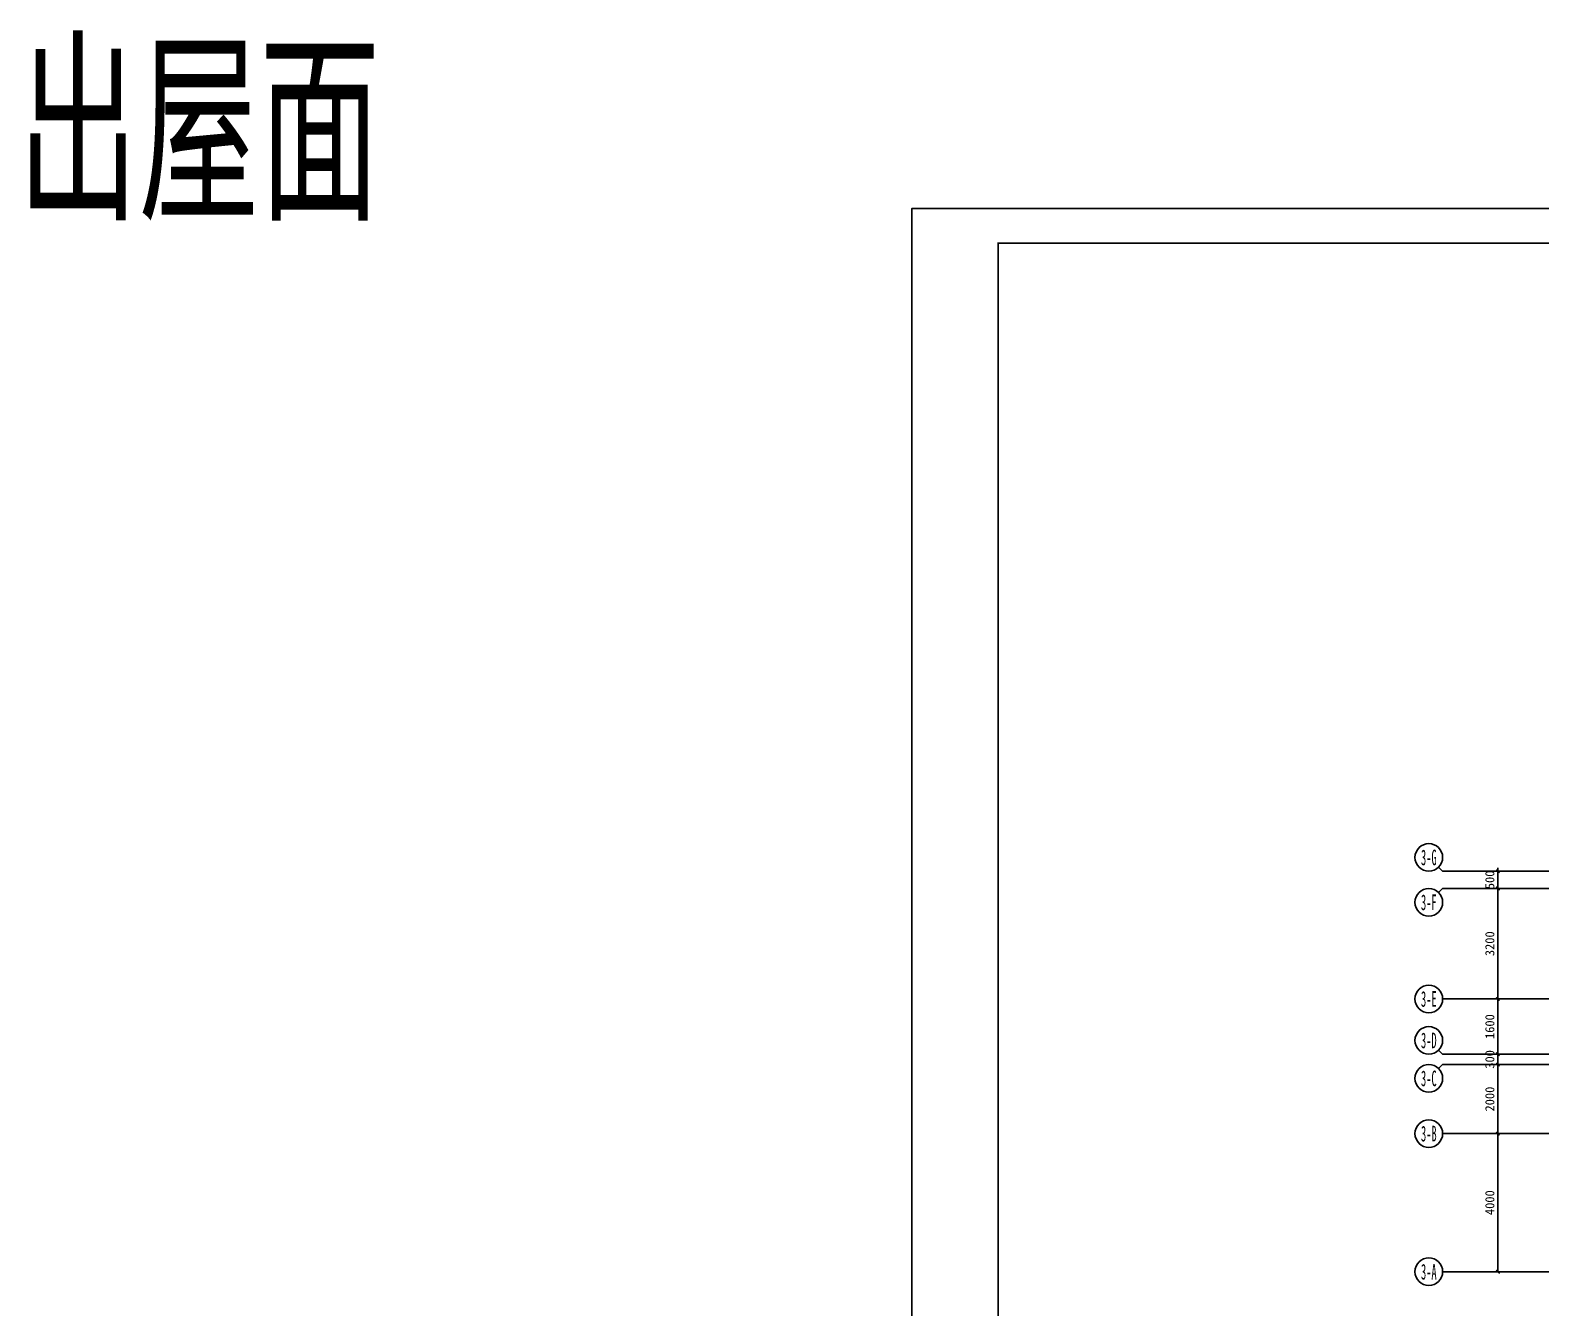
# Model space of a CAD drawing. Extents: x -3200779283 to -8106663, y 659664 to 1123462.
# Drawn here: x -8216291 to -8172547, y 1086456 to 1123462 of the extents above; entities that cross this region are included whole.
import ezdxf
from ezdxf.enums import TextEntityAlignment as Align

# ---------------------------------------------------------------- set-up
doc = ezdxf.new("R2010")
doc.units = 0
doc.header["$LTSCALE"] = 1000
doc.header["$MEASUREMENT"] = 0
doc.linetypes.add('3#-轴线$0$DOTE', pattern=[2.42, 2, -0.2, 0.02, -0.2])
doc.linetypes.add('DASH', pattern=[0.35, 0.25, -0.1])
doc.layers.get('Defpoints').update_dxf_attribs({"color": 30, "linetype": 'DASH'})
for name, color, linetype in [('3#-轴线$0$3#-轴号$0$A-ANNO-AXIS-CIRC', 3, 'Continuous'), ('3#-轴线$0$3#-轴号$0$A-ANNO-AXIS-TEXT', 7, 'Continuous'), ('3#-轴线$0$3#-轴号$0$A-ANNO-DIMS', 3, 'Continuous'), ('3#-轴线$0$A-ANNO-DOTE', 10, '3#-轴线$0$DOTE'), ('3#-轴线$0$AXIS_TEXT', 7, 'Continuous'), ('3#4#5#模板$0$BORDER', 7, 'Continuous'), ('3#4#5#模板$0$S-ANNO-TEXT', 7, 'Continuous'), ('3#4#5#模板$0$TEXT', 7, 'Continuous')]:
    doc.layers.add(name, color=color, linetype=linetype)
doc.styles.add('3#-轴线$0$3#-轴号$0$_TCH_AXIS', font='')
doc.styles.add('3#-轴线$0$3#-轴号$0$_TCH_DIM_T3', font='')
doc.styles.add('3#-轴线$0$COMPLEX', font='COMPLEX')
doc.styles.add('3#4#5#模板$0$TSSD_Rein', font='tssdeng.shx', dxfattribs={"width": 0.7, "bigfont": 'hztxt.shx'})
doc.styles.get('3#-轴线$0$3#-轴号$0$_TCH_AXIS').set_extended_font_data('SimSun')
doc.styles.get('3#-轴线$0$3#-轴号$0$_TCH_DIM_T3').set_extended_font_data('SimSun')
doc.dimstyles.new('3#-轴线$0$3#-轴号$0$_TCH_ARCH&&100', dxfattribs={"dimtxt": 264.345992, "dimasz": 100, "dimexe": 250, "dimexo": 300, "dimgap": 100, "dimtad": 1, "dimdec": 0, "dimzin": 0, "dimdsep": 46, "dimtxsty": '3#-轴线$0$3#-轴号$0$_TCH_DIM_T3', "dimblk": '3#-轴线$0$3#-轴号$0$_ArchTick', "dimcen": 0.09, "dimclrt": 7, "dimazin": 2, "dimtfac": 1, "dimtdec": 0, "dimtix": 1, "dimtmove": 2, "dimatfit": 3, "dimfxl": 100, "dimtolj": 1, "dimtzin": 0, "dimarcsym": 0})

# ---------------------------------------------------------------- blocks, each defined once
blk = doc.blocks.new('3#-轴线$0$_AXISO')
blk.add_circle((0, 0), 0.5)
at = {"layer": '3#-轴线$0$AXIS_TEXT', "style": '3#-轴线$0$COMPLEX', "width": 1.041667}
blk.add_attdef('A', text='', height=0.56, dxfattribs=at).set_placement((-0.25, -0.28), (0.25, -0.28), align=Align.FIT)
blk = doc.blocks.new('3#-轴线$0$3#-轴号$0$_ArchTick')
at = {"color": 0, "linetype": 'ByBlock', "const_width": 0.4}
blk.add_lwpolyline([(-0.5, -0.5), (0.5, 0.5)], dxfattribs=at)
blk = doc.blocks.new('*D383')
at = {"layer": '3#-轴线$0$3#-轴号$0$A-ANNO-DIMS', "color": 0, "lineweight": -2, "transparency": 16777216}
for p, q in [((-2589, -7100), (-3339, -7100)), ((-3089, -11100), (-3089, -7100)), ((-2589, -11100), (-3339, -11100))]:
    blk.add_line(p, q, dxfattribs=at)
at = {"layer": 'Defpoints', "color": 0, "transparency": 16777216}
for p in [(-3089, -7100), (-2289, -7100), (-2289, -11100)]:
    blk.add_point(p, dxfattribs=at)
at = {"layer": '3#-轴线$0$3#-轴号$0$A-ANNO-DIMS', "color": 0, "lineweight": -2, "transparency": 16777216, "xscale": 100, "yscale": 100, "zscale": 100}
for p, rotation in [((-3089, -7100), 90), ((-3089, -11100), 270)]:
    blk.add_blockref('3#-轴线$0$3#-轴号$0$_ArchTick', p, dxfattribs=dict(at, rotation=rotation))
at = {"layer": '3#-轴线$0$3#-轴号$0$A-ANNO-DIMS', "color": 7, "transparency": 16777216, "insert": (-3322, -9100), "char_height": 264.3, "attachment_point": 5, "rotation": 90, "style": '3#-轴线$0$3#-轴号$0$_TCH_DIM_T3'}
blk.add_mtext('\\A1;4000', dxfattribs=at)
blk = doc.blocks.new('*D384')
at = {"layer": '3#-轴线$0$3#-轴号$0$A-ANNO-DIMS', "color": 0, "lineweight": -2, "transparency": 16777216}
for p, q in [((-2589, -5100), (-3339, -5100)), ((-3089, -7100), (-3089, -5100)), ((-2589, -7100), (-3339, -7100))]:
    blk.add_line(p, q, dxfattribs=at)
at = {"layer": 'Defpoints', "color": 0, "transparency": 16777216}
for p in [(-3089, -5100), (-2289, -5100), (-2289, -7100)]:
    blk.add_point(p, dxfattribs=at)
at = {"layer": '3#-轴线$0$3#-轴号$0$A-ANNO-DIMS', "color": 0, "lineweight": -2, "transparency": 16777216, "xscale": 100, "yscale": 100, "zscale": 100}
for p, rotation in [((-3089, -5100), 90), ((-3089, -7100), 270)]:
    blk.add_blockref('3#-轴线$0$3#-轴号$0$_ArchTick', p, dxfattribs=dict(at, rotation=rotation))
at = {"layer": '3#-轴线$0$3#-轴号$0$A-ANNO-DIMS', "color": 7, "transparency": 16777216, "insert": (-3322, -6100), "char_height": 264.3, "attachment_point": 5, "rotation": 90, "style": '3#-轴线$0$3#-轴号$0$_TCH_DIM_T3'}
blk.add_mtext('\\A1;2000', dxfattribs=at)
blk = doc.blocks.new('*D385')
at = {"layer": '3#-轴线$0$3#-轴号$0$A-ANNO-DIMS', "color": 0, "lineweight": -2, "transparency": 16777216}
for p, q in [((-2589, -4800), (-3339, -4800)), ((-3089, -4800), (-3089, -4700)), ((-3089, -5100), (-3089, -4800)), ((-2589, -5100), (-3339, -5100)), ((-3089, -5100), (-3089, -5200))]:
    blk.add_line(p, q, dxfattribs=at)
at = {"layer": 'Defpoints', "color": 0, "transparency": 16777216}
for p in [(-3089, -4800), (-2289, -4800), (-2289, -5100)]:
    blk.add_point(p, dxfattribs=at)
at = {"layer": '3#-轴线$0$3#-轴号$0$A-ANNO-DIMS', "color": 0, "lineweight": -2, "transparency": 16777216, "xscale": 100, "yscale": 100, "zscale": 100}
for p, rotation in [((-3089, -4800), 270), ((-3089, -5100), 90)]:
    blk.add_blockref('3#-轴线$0$3#-轴号$0$_ArchTick', p, dxfattribs=dict(at, rotation=rotation))
at = {"layer": '3#-轴线$0$3#-轴号$0$A-ANNO-DIMS', "color": 7, "transparency": 16777216, "insert": (-3322, -4950), "char_height": 264.3, "attachment_point": 5, "rotation": 90, "style": '3#-轴线$0$3#-轴号$0$_TCH_DIM_T3'}
blk.add_mtext('\\A1;300', dxfattribs=at)
blk = doc.blocks.new('*D386')
at = {"layer": '3#-轴线$0$3#-轴号$0$A-ANNO-DIMS', "color": 0, "lineweight": -2, "transparency": 16777216}
for p, q in [((-2589, -3200), (-3339, -3200)), ((-3089, -4800), (-3089, -3200)), ((-2589, -4800), (-3339, -4800))]:
    blk.add_line(p, q, dxfattribs=at)
at = {"layer": 'Defpoints', "color": 0, "transparency": 16777216}
for p in [(-3089, -3200), (-2289, -3200), (-2289, -4800)]:
    blk.add_point(p, dxfattribs=at)
at = {"layer": '3#-轴线$0$3#-轴号$0$A-ANNO-DIMS', "color": 0, "lineweight": -2, "transparency": 16777216, "xscale": 100, "yscale": 100, "zscale": 100}
for p, rotation in [((-3089, -3200), 90), ((-3089, -4800), 270)]:
    blk.add_blockref('3#-轴线$0$3#-轴号$0$_ArchTick', p, dxfattribs=dict(at, rotation=rotation))
at = {"layer": '3#-轴线$0$3#-轴号$0$A-ANNO-DIMS', "color": 7, "transparency": 16777216, "insert": (-3322, -4000), "char_height": 264.3, "attachment_point": 5, "rotation": 90, "style": '3#-轴线$0$3#-轴号$0$_TCH_DIM_T3'}
blk.add_mtext('\\A1;1600', dxfattribs=at)
blk = doc.blocks.new('*D387')
at = {"layer": '3#-轴线$0$3#-轴号$0$A-ANNO-DIMS', "color": 0, "lineweight": -2, "transparency": 16777216}
for p, q in [((-2589, 0), (-3339, 0)), ((-3089, -3200), (-3089, 0)), ((-2589, -3200), (-3339, -3200))]:
    blk.add_line(p, q, dxfattribs=at)
at = {"layer": 'Defpoints', "color": 0, "transparency": 16777216}
for p in [(-3089, 0), (-2289, 0), (-2289, -3200)]:
    blk.add_point(p, dxfattribs=at)
at = {"layer": '3#-轴线$0$3#-轴号$0$A-ANNO-DIMS', "color": 0, "lineweight": -2, "transparency": 16777216, "xscale": 100, "yscale": 100, "zscale": 100}
for p, rotation in [((-3089, 0), 90), ((-3089, -3200), 270)]:
    blk.add_blockref('3#-轴线$0$3#-轴号$0$_ArchTick', p, dxfattribs=dict(at, rotation=rotation))
at = {"layer": '3#-轴线$0$3#-轴号$0$A-ANNO-DIMS', "color": 7, "transparency": 16777216, "insert": (-3322, -1600), "char_height": 264.3, "attachment_point": 5, "rotation": 90, "style": '3#-轴线$0$3#-轴号$0$_TCH_DIM_T3'}
blk.add_mtext('\\A1;3200', dxfattribs=at)
blk = doc.blocks.new('*D388')
at = {"layer": '3#-轴线$0$3#-轴号$0$A-ANNO-DIMS', "color": 0, "lineweight": -2, "transparency": 16777216}
for p, q in [((-2589, 500), (-3339, 500)), ((-3089, 500), (-3089, 600)), ((-3089, 0), (-3089, 500)), ((-2589, 0), (-3339, 0)), ((-3089, 0), (-3089, -100))]:
    blk.add_line(p, q, dxfattribs=at)
at = {"layer": 'Defpoints', "color": 0, "transparency": 16777216}
for p in [(-3089, 500), (-2289, 500), (-2289, 0)]:
    blk.add_point(p, dxfattribs=at)
at = {"layer": '3#-轴线$0$3#-轴号$0$A-ANNO-DIMS', "color": 0, "lineweight": -2, "transparency": 16777216, "xscale": 100, "yscale": 100, "zscale": 100}
for p, rotation in [((-3089, 500), 270), ((-3089, 0), 90)]:
    blk.add_blockref('3#-轴线$0$3#-轴号$0$_ArchTick', p, dxfattribs=dict(at, rotation=rotation))
at = {"layer": '3#-轴线$0$3#-轴号$0$A-ANNO-DIMS', "color": 7, "transparency": 16777216, "insert": (-3322, 250), "char_height": 264.3, "attachment_point": 5, "rotation": 90, "style": '3#-轴线$0$3#-轴号$0$_TCH_DIM_T3'}
blk.add_mtext('\\A1;500', dxfattribs=at)
blk = doc.blocks.new('3#-轴线$0$3#-轴号')
at = {"layer": '3#-轴线$0$3#-轴号$0$A-ANNO-AXIS-CIRC'}
for p, q in [((-4806.6, 617.2), (-4689.4, 500)), ((-689.4, 500), (-4689.4, 500)), ((-4806.6, -117.2), (-4689.4, 0)), ((-689.4, 0), (-4689.4, 0)), ((-689.4, -3200), (-4689.4, -3200)), ((-4806.6, -4682.8), (-4689.4, -4800)), ((-689.4, -4800), (-4689.4, -4800)), ((-4806.6, -5217.2), (-4689.4, -5100)), ((-689.4, -5100), (-4689.4, -5100)), ((-689.4, -7100), (-4689.4, -7100)), ((-689.4, -11100), (-4689.4, -11100))]:
    blk.add_line(p, q, dxfattribs=at)
ref = blk.add_blockref('3#-轴线$0$_AXISO', (-5089.4, 900), dxfattribs=dict(at, xscale=800, yscale=800, zscale=800))
ref.add_attrib('A', '3-G', dxfattribs={"layer": '3#-轴线$0$3#-轴号$0$A-ANNO-AXIS-TEXT', "height": 452.55, "style": '3#-轴线$0$3#-轴号$0$_TCH_AXIS', "width": 0.466146}).set_placement((-5315.7, 673.7), (-4863.1, 673.7), align=Align.FIT)
ref = blk.add_blockref('3#-轴线$0$_AXISO', (-5089.4, -400), dxfattribs=dict(at, xscale=800, yscale=800, zscale=800))
ref.add_attrib('A', '3-F', dxfattribs={"layer": '3#-轴线$0$3#-轴号$0$A-ANNO-AXIS-TEXT', "height": 452.55, "style": '3#-轴线$0$3#-轴号$0$_TCH_AXIS', "width": 0.466146}).set_placement((-5315.7, -626.3), (-4863.1, -626.3), align=Align.FIT)
ref = blk.add_blockref('3#-轴线$0$_AXISO', (-5089.4, -3200), dxfattribs=dict(at, xscale=800, yscale=800, zscale=800))
ref.add_attrib('A', '3-E', dxfattribs={"layer": '3#-轴线$0$3#-轴号$0$A-ANNO-AXIS-TEXT', "height": 452.55, "style": '3#-轴线$0$3#-轴号$0$_TCH_AXIS', "width": 0.466146}).set_placement((-5315.7, -3426.3), (-4863.1, -3426.3), align=Align.FIT)
ref = blk.add_blockref('3#-轴线$0$_AXISO', (-5089.4, -4400), dxfattribs=dict(at, xscale=800, yscale=800, zscale=800))
ref.add_attrib('A', '3-D', dxfattribs={"layer": '3#-轴线$0$3#-轴号$0$A-ANNO-AXIS-TEXT', "height": 452.55, "style": '3#-轴线$0$3#-轴号$0$_TCH_AXIS', "width": 0.466146}).set_placement((-5315.7, -4626.3), (-4863.1, -4626.3), align=Align.FIT)
ref = blk.add_blockref('3#-轴线$0$_AXISO', (-5089.4, -5500), dxfattribs=dict(at, xscale=800, yscale=800, zscale=800))
ref.add_attrib('A', '3-C', dxfattribs={"layer": '3#-轴线$0$3#-轴号$0$A-ANNO-AXIS-TEXT', "height": 452.55, "style": '3#-轴线$0$3#-轴号$0$_TCH_AXIS', "width": 0.466146}).set_placement((-5315.7, -5726.3), (-4863.1, -5726.3), align=Align.FIT)
ref = blk.add_blockref('3#-轴线$0$_AXISO', (-5089.4, -7100), dxfattribs=dict(at, xscale=800, yscale=800, zscale=800))
ref.add_attrib('A', '3-B', dxfattribs={"layer": '3#-轴线$0$3#-轴号$0$A-ANNO-AXIS-TEXT', "height": 452.55, "style": '3#-轴线$0$3#-轴号$0$_TCH_AXIS', "width": 0.466146}).set_placement((-5315.7, -7326.3), (-4863.1, -7326.3), align=Align.FIT)
ref = blk.add_blockref('3#-轴线$0$_AXISO', (-5089.4, -11100), dxfattribs=dict(at, xscale=800, yscale=800, zscale=800))
ref.add_attrib('A', '3-A', dxfattribs={"layer": '3#-轴线$0$3#-轴号$0$A-ANNO-AXIS-TEXT', "height": 452.55, "style": '3#-轴线$0$3#-轴号$0$_TCH_AXIS', "width": 0.466146}).set_placement((-5315.7, -11326.3), (-4863.1, -11326.3), align=Align.FIT)
at = {"layer": '3#-轴线$0$3#-轴号$0$A-ANNO-DIMS'}
for p1, p2, picture, middle in [((-2289.4, 0), (-2289.4, 500), '*D388', (-3321.6, 250)), ((-2289.4, -3200), (-2289.4, 0), '*D387', (-3321.6, -1600)), ((-2289.4, -4800), (-2289.4, -3200), '*D386', (-3321.6, -4000)), ((-2289.4, -5100), (-2289.4, -4800), '*D385', (-3321.6, -4950)), ((-2289.4, -7100), (-2289.4, -5100), '*D384', (-3321.6, -6100)), ((-2289.4, -11100), (-2289.4, -7100), '*D383', (-3321.6, -9100))]:
    dim = blk.add_aligned_dim(p1=p1, p2=p2, distance=800, dimstyle='3#-轴线$0$3#-轴号$0$_TCH_ARCH&&100', dxfattribs=at)
    dim.commit()
    dim.dimension.update_dxf_attribs({"geometry": picture, "text_midpoint": middle})
blk = doc.blocks.new('3#-轴线')
at = {"layer": '3#-轴线$0$A-ANNO-DOTE'}
for points in [[(-3000, 500), (44800, 500)], [(-3000, 0), (44800, 0)], [(-3000, -3200), (44800, -3200)], [(-3000, -4800), (44800, -4800)], [(-3000, -5100), (44800, -5100)], [(-3000, -7100), (44800, -7100)], [(-3000, -11100), (44800, -11100)]]:
    blk.add_lwpolyline(points, dxfattribs=at)
blk.add_blockref('3#-轴线$0$3#-轴号', (0, 0))

msp = doc.modelspace()

# ---------------------------------------------------------------- linework, layer by layer
at = {"layer": '3#4#5#模板$0$BORDER'}
msp.add_lwpolyline([(-8190763, 1058896), (-8190763, 1118296), (-8106663, 1118296), (-8106663, 1058896)], close=True, dxfattribs=at)
at = {"layer": '3#4#5#模板$0$BORDER', "const_width": 50}
msp.add_lwpolyline([(-8188263, 1059896), (-8188263, 1117296), (-8107663, 1117296), (-8107663, 1059896)], close=True, dxfattribs=at)

# ---------------------------------------------------------------- block references
at = {"layer": '3#4#5#模板$0$S-ANNO-TEXT'}
msp.add_blockref('3#-轴线', (-8170700, 1098601), dxfattribs=at)

# ---------------------------------------------------------------- texts
at = {"layer": '3#4#5#模板$0$TEXT', "style": '3#4#5#模板$0$TSSD_Rein', "width": 0.7}
msp.add_text('出屋面', height=5000, dxfattribs=at).set_placement((-8216655, 1116448), align=Align.BOTTOM_LEFT)

doc.saveas('drawing.dxf')
